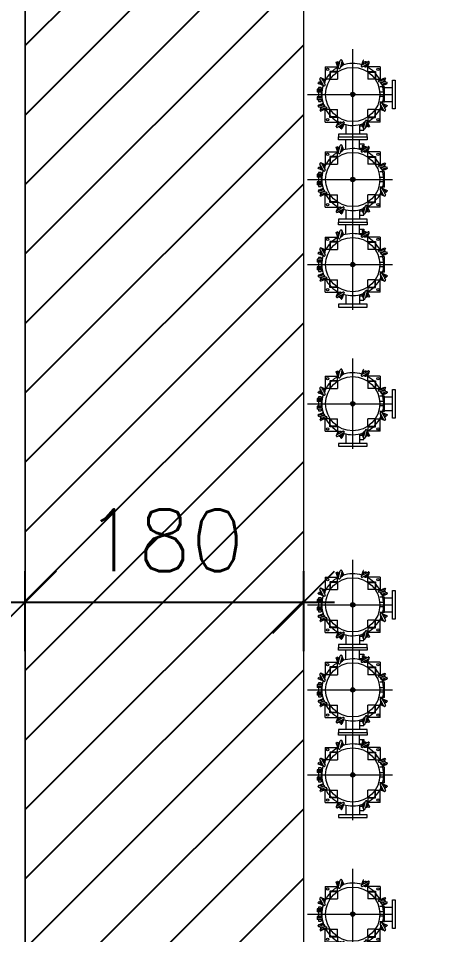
# Model space of a CAD drawing. Extents: x -3450 to 27857, y -1288 to 11880.
# Drawn here: x 24881 to 25150, y 827 to 1419 of the extents above; entities that cross this region are included whole.
import ezdxf

# ---------------------------------------------------------------- set-up
doc = ezdxf.new("R2010")
doc.units = 0
for name, color, linetype in [('188K-SM-03-F20-MECH-EQ-Y2257103$0$H-DIM', 55, 'Continuous'), ('188K-SM-03-F20-MECH-EQ-Y2257103$0$M MOVE-IN AREA', 8, 'Continuous'), ('188K-SM-03-F20-MECH-EQ-Y2257103$0$M-EQPM-AD', 5, 'Continuous'), ('188K-SM-03-F20-MECH-EQ-Y2257103$0$M-PHASE1 AREA', 252, 'Continuous')]:
    doc.layers.add(name, color=color, linetype=linetype)
doc.styles.add('188K-SM-03-F20-MECH-EQ-Y2257103$0$H-ST', font='ROMANS.shx', dxfattribs={"bigfont": 'chineset.shx'})
doc.dimstyles.new('188K-SM-03-F20-MECH-EQ-Y2257103$0$H-DIM-1-400', dxfattribs={"dimscale": 400, "dimtxt": 1, "dimasz": 1, "dimexe": 0.5, "dimexo": 0.5, "dimgap": 0.5, "dimtad": 1, "dimdec": 0, "dimdsep": 46, "dimtxsty": '188K-SM-03-F20-MECH-EQ-Y2257103$0$H-ST', "dimblk1": '188K-SM-03-F20-MECH-EQ-Y2257103$0$_Oblique', "dimblk2": '188K-SM-03-F20-MECH-EQ-Y2257103$0$_Oblique', "dimsah": 1, "dimcen": 0.09, "dimdle": 0.5, "dimclrd": 256, "dimclre": 256, "dimclrt": 256, "dimadec": 0, "dimazin": 0, "dimtfac": 1, "dimtdec": 0, "dimtmove": 2, "dimatfit": 0, "dimfxl": 0.5, "dimtolj": 1, "dimtzin": 0, "dimlwd": -1, "dimlwe": -1, "dimarcsym": 0})

# ---------------------------------------------------------------- blocks, each defined once
blk = doc.blocks.new('188K-SM-03-F20-MECH-EQ-Y2257103$0$A$C6e43f910')
at = {"lineweight": 13}
for p, q in [((-195.7, 275), (-195.7, 257)), ((-10.7, 275), (-195.7, 275)), ((-195.7, 257), (-10.7, 257)), ((-147.7, 195.2), (-147.7, 257)), ((-58.6, 195.2), (-58.6, 257)), ((-10.7, 257), (-10.7, 275)), ((-281.3, 178.2), (-281.3, 98.2)), ((-281.3, 178.2), (-201.3, 178.2)), ((-198.6, 178.3), (-210.5, 206.9)), ((-210, 208.2), (-203.5, 210.9)), ((-198.9, 202.3), (-202.2, 210.4)), ((-201.3, 148.2), (-201.3, 178.2)), ((-196.2, 173.7), (-189.8, 196.8)), ((-189.8, 196.8), (-183.3, 219.9)), ((-178.2, 193.6), (-184.7, 170.4)), ((-171.8, 216.7), (-178.2, 193.6)), ((-177.2, 223.4), (-175.3, 222.8)), ((-174.9, 222.7), (-174.9, 222.8)), ((-173.4, 221.9), (-173.6, 222.2)), ((-161.7, 193.6), (-171.6, 217.5)), ((-162.2, 192.3), (-168.4, 189.7)), ((-168.4, 189.7), (-162.2, 192.3)), ((-47.1, 180), (-48.1, 181.8)), ((-46.2, 188.6), (-25.3, 200.4)), ((-44.6, 193.6), (-32.8, 222.2)), ((-19.4, 189.9), (-40.3, 178.1)), ((-31.4, 222.8), (-25, 220.1)), ((-27.8, 210.7), (-24.4, 218.8)), ((-25.3, 200.4), (-4.4, 212.2)), ((1.5, 201.7), (-19.4, 189.9)), ((-9, 177.7), (-15.2, 180.3)), ((-15.2, 180.3), (-9, 177.7)), ((-7.7, 178.3), (2.3, 202.2)), ((-5, 148.2), (-5, 178.2)), ((75, 178.2), (-5, 178.2)), ((2.5, 210.3), (3.4, 208.5)), ((3.6, 208.3), (3.7, 208.2)), ((4.1, 206.6), (4.2, 206.9)), ((75, 178.2), (75, 98.2)), ((-251.3, 148.2), (-251.3, 98.2)), ((-201.3, 148.2), (-251.3, 148.2)), ((-248.3, 142.2), (-248.3, 98.2)), ((-201.3, 145.2), (-245.3, 145.2)), ((-201.3, 148.2), (-201.3, 145.2)), ((-190.8, 167), (-192.7, 167.5)), ((-5, 148.2), (-5, 145.2)), ((-5, 148.2), (45, 148.2)), ((-5, 145.2), (39, 145.2)), ((42, 142.2), (42, 98.2)), ((45, 148.2), (45, 98.2)), ((-325.9, 71.7), (-323.2, 78.2)), ((-296.7, 58.5), (-325.4, 70.4)), ((-313.9, 75.4), (-321.9, 78.7)), ((-303.6, 77.9), (-315.3, 98.8)), ((-313.4, 105.6), (-311.7, 106.6)), ((-311.4, 106.7), (-311.4, 106.8)), ((-309.7, 107.2), (-310.1, 107.4)), ((-281.4, 95.5), (-305.4, 105.4)), ((-304.9, 104.7), (-293.1, 83.8)), ((-291.8, 57), (-303.6, 77.9)), ((-293.1, 83.8), (-281.3, 62.9)), ((-280.9, 94.2), (-283.5, 88)), ((-283.5, 88), (-280.9, 94.2)), ((-251.3, 98.2), (-281.3, 98.2)), ((45, 98.2), (42, 98.2)), ((45, 98.2), (75, 98.2)), ((63.8, 87.7), (64.3, 89.6)), ((90.4, 75.1), (67.3, 81.5)), ((70.5, 93.1), (93.6, 86.6)), ((74.6, 94.2), (75.6, 91.6)), ((75.1, 95.5), (103.8, 107.4)), ((89.1, 59.1), (86.6, 65.3)), ((86.6, 65.3), (89.1, 59.1)), ((113.5, 68.6), (90.4, 75.1)), ((90.4, 58.5), (114.4, 68.5)), ((93.6, 86.6), (116.7, 80.2)), ((99.2, 95.7), (107.2, 99)), ((105.1, 106.8), (107.7, 100.3)), ((118.7, 70.3), (119.1, 70.4)), ((119.6, 71.8), (119.6, 71.7)), ((120.2, 74), (119.7, 72.1)), ((-283.2, 56.1), (-284.9, 55.1)), ((96.1, 34), (127.1, 34)), ((96.1, 25), (127.1, 25)), ((96.1, 24), (127.1, 24)), ((96.1, 15), (127.1, 15)), ((101.6, 34), (101.6, 45)), ((117.6, 45), (101.6, 45)), ((101.6, -15), (101.6, 15)), ((117.6, 34), (117.6, 45)), ((117.6, -15), (117.6, 15)), ((127.1, 25), (127.1, 34)), ((127.1, 15), (127.1, 24)), ((-296.7, -58.5), (-320.7, -68.5)), ((-295.4, -59.1), (-292.9, -65.3)), ((-292.9, -65.3), (-295.4, -59.1)), ((76.9, -56.1), (78.6, -55.1)), ((85.4, -57), (97.2, -77.9)), ((90.4, -58.5), (119.1, -70.4)), ((96.1, -15), (127.1, -15)), ((96.1, -24), (127.1, -24)), ((96.1, -25), (127.1, -25)), ((96.1, -34), (127.1, -34)), ((101.6, -45), (101.6, -34)), ((101.6, -45), (117.6, -45)), ((117.6, -45), (117.6, -34)), ((127.1, -24), (127.1, -15)), ((127.1, -34), (127.1, -25)), ((-326.5, -74), (-326, -72.1)), ((-325.9, -71.8), (-325.9, -71.7)), ((-325, -70.3), (-325.4, -70.4)), ((-299.9, -86.6), (-323.1, -80.2)), ((-319.8, -68.6), (-296.7, -75.1)), ((-311.4, -106.8), (-314.1, -100.3)), ((-305.5, -95.7), (-313.5, -99)), ((-281.4, -95.5), (-310.1, -107.4)), ((-276.8, -93.1), (-299.9, -86.6)), ((-296.7, -75.1), (-273.6, -81.5)), ((-251.3, -98.2), (-281.3, -98.2)), ((-281.3, -178.2), (-281.3, -98.2)), ((-270.1, -87.7), (-270.7, -89.6)), ((-251.3, -148.2), (-251.3, -98.2)), ((-248.3, -98.2), (-251.3, -98.2)), ((-248.3, -142.2), (-248.3, -98.2)), ((42, -142.2), (42, -98.2)), ((42, -98.2), (45, -98.2)), ((45, -148.2), (45, -98.2)), ((45, -98.2), (75, -98.2)), ((74.6, -94.2), (77.1, -88)), ((77.1, -88), (74.6, -94.2)), ((86.8, -83.8), (75, -62.9)), ((75, -178.2), (75, -98.2)), ((75.1, -95.5), (99.1, -105.4)), ((98.6, -104.7), (86.8, -83.8)), ((97.2, -77.9), (109, -98.8)), ((103.4, -107.2), (103.8, -107.4)), ((105.1, -106.7), (105.1, -106.8)), ((107.1, -105.6), (105.4, -106.6)), ((107.6, -75.4), (115.6, -78.7)), ((119.6, -71.7), (116.9, -78.2)), ((-201.3, -148.2), (-251.3, -148.2)), ((-201.3, -145.2), (-245.3, -145.2)), ((-201.3, -148.2), (-201.3, -145.2)), ((-201.3, -148.2), (-201.3, -178.2)), ((-197.3, -177.7), (-191.2, -180.3)), ((-191.2, -180.3), (-197.3, -177.7)), ((-28.1, -193.6), (-21.7, -170.4)), ((-10.1, -173.7), (-16.5, -196.8)), ((-15.5, -167), (-13.6, -167.5)), ((-5, -148.2), (-5, -145.2)), ((-5, -145.2), (39, -145.2)), ((-5, -148.2), (45, -148.2)), ((-5, -148.2), (-5, -178.2)), ((-281.3, -178.2), (-201.3, -178.2)), ((-210.4, -206.6), (-210.5, -206.9)), ((-209.9, -208.3), (-210, -208.2)), ((-208.8, -210.3), (-209.7, -208.5)), ((-198.6, -178.3), (-208.6, -202.2)), ((-207.8, -201.7), (-186.9, -189.9)), ((-181, -200.4), (-202, -212.2)), ((-186.9, -189.9), (-166, -178.1)), ((-160.1, -188.6), (-181, -200.4)), ((-161.7, -193.6), (-173.6, -222.2)), ((-166.1, -210.7), (-169.4, -218.8)), ((-162.4, -222.8), (-168.9, -220.1)), ((-159.2, -180), (-158.2, -181.8)), ((-147.7, -195.2), (-147.7, -257)), ((-58.6, -195.2), (-58.6, -257)), ((-44.6, -193.6), (-34.7, -217.5)), ((-44.1, -192.3), (-37.9, -189.7)), ((-37.9, -189.7), (-44.1, -192.3)), ((-34.5, -216.7), (-28.1, -193.6)), ((-32.9, -221.9), (-32.8, -222.2)), ((-31.4, -222.7), (-31.4, -222.8)), ((-29.1, -223.4), (-31.1, -222.8)), ((-16.5, -196.8), (-23, -219.9)), ((-7.7, -178.3), (4.2, -206.9)), ((-7.4, -202.3), (-4.1, -210.4)), ((75, -178.2), (-5, -178.2)), ((3.7, -208.2), (-2.8, -210.9)), ((-195.7, -275), (-195.7, -257)), ((-195.7, -257), (-10.7, -257)), ((-10.7, -275), (-195.7, -275)), ((-10.7, -257), (-10.7, -275))]:
    blk.add_line(p, q, dxfattribs=at)
at = {"lineweight": 13, "ltscale": 20}
for p, q in [((-103.2, 291.9), (-103.2, -291.9)), ((188.7, 0), (-361.1, 0))]:
    blk.add_line(p, q, dxfattribs=at)
at = {"lineweight": 13, "ltscale": 5}
for p, q in [((-147.7, 230), (-175.7, 230)), ((-175.7, 230), (-175.7, 202)), ((-147.7, 202), (-175.7, 202)), ((-201.3, 145.2), (-201.3, 98.2)), ((-5, 145.2), (-5, 98.2)), ((-248.3, 98.2), (-201.3, 98.2)), ((42, 98.2), (-5, 98.2)), ((-308.4, 50), (-278.4, 50)), ((-308.4, 50), (-308.4, -50)), ((-303.4, 14), (-277.8, 14)), ((-303.4, 14), (-303.4, -14)), ((-308.4, -50), (-278.4, -50)), ((-303.4, -14), (-277.8, -14)), ((-248.3, -98.2), (-201.3, -98.2)), ((-201.3, -145.2), (-201.3, -98.2)), ((-5, -145.2), (-5, -98.2)), ((42, -98.2), (-5, -98.2)), ((-147.7, -202), (-175.7, -202)), ((-175.7, -230), (-175.7, -202)), ((-147.7, -230), (-175.7, -230))]:
    blk.add_line(p, q, dxfattribs=at)
at = {"lineweight": 13}
for centre, radius in [((-103.2, 0), 175.3), ((-265.8, 162.6), 7.5), ((59.5, 162.6), 7.5), ((-103.2, 0), 14), ((-103.2, 0), 10), ((-265.8, -162.6), 7.5), ((59.5, -162.6), 7.5)]:
    blk.add_circle(centre, radius, dxfattribs=at)
for centre, radius, start, end in [((-103.2, 0), 200.2, 117.30895, 154.0735), ((-209.6, 207.3), 1, 112.5, 202.5), ((-203.1, 210), 1, 22.5, 112.5), ((-184, 195.2), 16.5, 95.75756, 233.11018), ((-184, 195.2), 14.5, 98.8772, 229.99053), ((-178.5, 218.6), 5, 74.43387, 164.43387), ((-184, 195.2), 16.5, 275.75756, 53.11018), ((-184, 195.2), 14.5, 278.8772, 49.99053), ((-176.6, 218), 5, 344.43387, 74.43387), ((-174.5, 221.8), 1, 22.5, 112.5), ((-103.2, 0), 200.2, 72.30895, 109.0735), ((-162.6, 193.2), 1, 292.5, 22.5), ((-43.7, 184.2), 5, 119.43387, 209.43387), ((-42.7, 182.5), 5, 209.43387, 299.43387), ((-22.3, 195.2), 16.5, 50.75756, 188.11018), ((-22.3, 195.2), 14.5, 53.8772, 184.99053), ((-31.8, 221.8), 1, 67.5, 157.5), ((-22.3, 195.2), 16.5, 230.75756, 8.11018), ((-22.3, 195.2), 14.5, 233.8772, 4.99053), ((-25.4, 219.2), 1, 337.5, 67.5), ((-103.2, 0), 200.2, 27.30895, 64.0735), ((-8.6, 178.7), 1, 247.5, 337.5), ((-1.9, 207.8), 5, 29.43387, 119.43387), ((-0.9, 206.1), 5, 299.43387, 29.43387), ((3.3, 207.3), 1, 337.5, 67.5), ((-245.3, 142.2), 3, 90, 180), ((-191.4, 172.3), 5, 164.43387, 254.43387), ((-189.5, 171.8), 5, 254.43387, 344.43387), ((39, 142.2), 3, 0, 90), ((-325, 71.3), 1, 157.5, 247.5), ((-322.3, 77.8), 1, 67.5, 157.5), ((-311, 101.3), 5, 119.43387, 209.43387), ((-298.3, 80.8), 16.5, 140.75756, 278.11018), ((-298.3, 80.8), 14.5, 143.8772, 274.99053), ((-309.2, 102.2), 5, 29.43387, 119.43387), ((-310.5, 106.4), 1, 67.5, 157.5), ((-103.2, 0), 200.2, 162.30895, 199.0735), ((-298.3, 80.8), 16.5, 320.75756, 98.11018), ((-298.3, 80.8), 14.5, 323.8772, 94.99053), ((-285.7, 60.4), 5, 299.43387, 29.43387), ((-281.8, 94.6), 1, 337.5, 67.5), ((68.6, 86.3), 5, 164.43387, 254.43387), ((69.2, 88.2), 5, 74.43387, 164.43387), ((75.5, 94.6), 1, 112.5, 202.5), ((92, 80.8), 16.5, 185.75756, 323.11018), ((92, 80.8), 14.5, 188.8772, 319.99053), ((92, 80.8), 16.5, 5.75756, 143.11018), ((92, 80.8), 14.5, 8.8772, 139.99053), ((-103.2, 0), 200.2, 342.30895, 19.0735), ((104.1, 106.4), 1, 22.5, 112.5), ((106.8, 100), 1, 292.5, 22.5), ((114.9, 73.4), 5, 254.43387, 344.43387), ((115.4, 75.4), 5, 344.43387, 74.43387), ((118.7, 71.3), 1, 292.5, 22.5), ((-287.4, 59.4), 5, 209.43387, 299.43387), ((90, 59.5), 1, 202.5, 292.5), ((-296.4, -59.5), 1, 22.5, 112.5), ((79.3, -60.4), 5, 119.43387, 209.43387), ((81.1, -59.4), 5, 29.43387, 119.43387), ((-321.7, -75.4), 5, 164.43387, 254.43387), ((-321.2, -73.4), 5, 74.43387, 164.43387), ((-325, -71.3), 1, 112.5, 202.5), ((-298.3, -80.8), 16.5, 185.75756, 323.11018), ((-313.1, -100), 1, 112.5, 202.5), ((-298.3, -80.8), 14.5, 188.8772, 319.99053), ((-298.3, -80.8), 16.5, 5.75756, 143.11018), ((-310.5, -106.4), 1, 202.5, 292.5), ((-298.3, -80.8), 14.5, 8.8772, 139.99053), ((-103.2, 0), 200.2, 207.30895, 244.0735), ((-275.5, -88.2), 5, 254.43387, 344.43387), ((-274.9, -86.3), 5, 344.43387, 74.43387), ((-103.2, 0), 200.2, 297.30895, 334.0735), ((75.5, -94.6), 1, 157.5, 247.5), ((92, -80.8), 16.5, 140.75756, 278.11018), ((92, -80.8), 14.5, 143.8772, 274.99053), ((92, -80.8), 16.5, 320.75756, 98.11018), ((92, -80.8), 14.5, 323.8772, 94.99053), ((102.9, -102.2), 5, 209.43387, 299.43387), ((104.1, -106.4), 1, 247.5, 337.5), ((104.7, -101.3), 5, 299.43387, 29.43387), ((116, -77.8), 1, 247.5, 337.5), ((118.7, -71.3), 1, 337.5, 67.5), ((-245.3, -142.2), 3, 180, 270), ((-197.7, -178.7), 1, 67.5, 157.5), ((-163.6, -182.5), 5, 29.43387, 119.43387), ((-16.8, -171.8), 5, 74.43387, 164.43387), ((-14.9, -172.3), 5, 344.43387, 74.43387), ((39, -142.2), 3, 270, 0), ((-209.6, -207.3), 1, 157.5, 247.5), ((-205.4, -206.1), 5, 119.43387, 209.43387), ((-204.4, -207.8), 5, 209.43387, 299.43387), ((-184, -195.2), 16.5, 50.75756, 188.11018), ((-184, -195.2), 14.5, 53.8772, 184.99053), ((-184, -195.2), 16.5, 230.75756, 8.11018), ((-184, -195.2), 14.5, 233.8772, 4.99053), ((-174.5, -221.8), 1, 247.5, 337.5), ((-168.5, -219.2), 1, 157.5, 247.5), ((-103.2, 0), 200.2, 252.30895, 289.0735), ((-162.6, -184.2), 5, 299.43387, 29.43387), ((-43.7, -193.2), 1, 112.5, 202.5), ((-22.3, -195.2), 16.5, 95.75756, 233.11018), ((-22.3, -195.2), 14.5, 98.8772, 229.99053), ((-29.7, -218), 5, 164.43387, 254.43387), ((-31.8, -221.8), 1, 202.5, 292.5), ((-27.8, -218.6), 5, 254.43387, 344.43387), ((-22.3, -195.2), 16.5, 275.75756, 53.11018), ((-22.3, -195.2), 14.5, 278.8772, 49.99053), ((-3.2, -210), 1, 202.5, 292.5), ((3.3, -207.3), 1, 292.5, 22.5)]:
    blk.add_arc(centre, radius, start, end, dxfattribs=at)
blk = doc.blocks.new('188K-SM-03-F20-MECH-EQ-Y2257103$0$A$C027138c3')
at = {"lineweight": 13, "ltscale": 20}
for p, q in [((0, -291.9), (0, 291.9)), ((-291.9, 0), (257.9, 0))]:
    blk.add_line(p, q, dxfattribs=at)
at = {"lineweight": 13}
for p, q in [((-178.2, 178.2), (-178.2, 98.2)), ((-178.2, 178.2), (-98.2, 178.2)), ((-95.5, 178.3), (-107.4, 206.9)), ((-106.8, 208.2), (-100.3, 210.9)), ((-95.7, 202.3), (-99, 210.4)), ((-98.2, 148.2), (-98.2, 178.2)), ((-93.1, 173.7), (-86.6, 196.8)), ((-86.6, 196.8), (-80.2, 219.9)), ((-75.1, 193.6), (-81.5, 170.4)), ((-68.6, 216.7), (-75.1, 193.6)), ((-74, 223.4), (-72.1, 222.8)), ((-71.8, 222.7), (-71.7, 222.8)), ((-70.3, 221.9), (-70.4, 222.2)), ((-58.5, 193.6), (-68.5, 217.5)), ((-59.1, 192.3), (-65.3, 189.7)), ((-65.3, 189.7), (-59.1, 192.3)), ((56.1, 180), (55.1, 181.8)), ((57, 188.6), (77.9, 200.4)), ((58.5, 193.6), (70.4, 222.2)), ((83.8, 189.9), (62.9, 178.1)), ((77.9, 200.4), (98.8, 212.2)), ((104.7, 201.7), (83.8, 189.9)), ((94.2, 177.7), (88, 180.3)), ((88, 180.3), (94.2, 177.7)), ((95.5, 178.3), (105.4, 202.2)), ((98.2, 148.2), (98.2, 178.2)), ((178.2, 178.2), (98.2, 178.2)), ((105.6, 210.3), (106.6, 208.5)), ((106.7, 208.3), (106.8, 208.2)), ((107.2, 206.6), (107.4, 206.9)), ((178.2, 178.2), (178.2, 98.2)), ((-148.2, 148.2), (-148.2, 98.2)), ((-98.2, 148.2), (-148.2, 148.2)), ((-145.2, 142.2), (-145.2, 98.2)), ((-98.2, 145.2), (-142.2, 145.2)), ((-98.2, 148.2), (-98.2, 145.2)), ((-87.7, 167), (-89.6, 167.5)), ((98.2, 148.2), (98.2, 145.2)), ((98.2, 148.2), (148.2, 148.2)), ((98.2, 145.2), (142.2, 145.2)), ((145.2, 142.2), (145.2, 98.2)), ((148.2, 148.2), (148.2, 98.2)), ((-222.8, 71.7), (-220.1, 78.2)), ((-193.6, 58.5), (-222.2, 70.4)), ((-210.7, 75.4), (-218.8, 78.7)), ((-200.4, 77.9), (-212.2, 98.8)), ((-210.3, 105.6), (-208.5, 106.6)), ((-208.3, 106.7), (-208.2, 106.8)), ((-206.6, 107.2), (-206.9, 107.4)), ((-178.3, 95.5), (-202.2, 105.4)), ((-201.7, 104.7), (-189.9, 83.8)), ((-188.6, 57), (-200.4, 77.9)), ((-189.9, 83.8), (-178.1, 62.9)), ((-177.7, 94.2), (-180.3, 88)), ((-180.3, 88), (-177.7, 94.2)), ((-148.2, 98.2), (-178.2, 98.2)), ((-145.2, 98.2), (-148.2, 98.2)), ((145.2, 98.2), (148.2, 98.2)), ((148.2, 98.2), (178.2, 98.2)), ((167, 87.7), (167.5, 89.6)), ((193.6, 75.1), (170.4, 81.5)), ((173.7, 93.1), (196.8, 86.6)), ((178.3, 95.5), (206.9, 107.4)), ((192.3, 59.1), (189.7, 65.3)), ((189.7, 65.3), (192.3, 59.1)), ((216.7, 68.6), (193.6, 75.1)), ((193.6, 58.5), (217.5, 68.5)), ((196.8, 86.6), (219.9, 80.2)), ((202.3, 95.7), (210.4, 99)), ((208.2, 106.8), (210.9, 100.3)), ((221.9, 70.3), (222.2, 70.4)), ((222.7, 71.8), (222.8, 71.7)), ((223.4, 74), (222.8, 72.1)), ((257, 92.5), (275, 92.5)), ((257, -92.5), (257, 92.5)), ((275, 92.5), (275, -92.5)), ((-230.2, 34), (-230.2, 25)), ((-199.2, 34), (-230.2, 34)), ((-199.2, 25), (-230.2, 25)), ((-230.2, 24), (-230.2, 15)), ((-199.2, 24), (-230.2, 24)), ((-199.2, 15), (-230.2, 15)), ((-204.8, 45), (-220.8, 45)), ((-220.8, 45), (-220.8, 34)), ((-220.8, 15), (-220.8, -15)), ((-204.8, 45), (-204.8, 34)), ((-204.8, 15), (-204.8, -15)), ((-180, 56.1), (-181.8, 55.1)), ((195.2, 44.6), (257, 44.6)), ((-230.2, -15), (-230.2, -24)), ((-199.2, -15), (-230.2, -15)), ((-199.2, -24), (-230.2, -24)), ((-230.2, -25), (-230.2, -34)), ((-199.2, -25), (-230.2, -25)), ((-199.2, -34), (-230.2, -34)), ((-220.8, -34), (-220.8, -45)), ((-220.8, -45), (-204.8, -45)), ((-193.6, -58.5), (-217.5, -68.5)), ((-204.8, -34), (-204.8, -45)), ((-192.3, -59.1), (-189.7, -65.3)), ((-189.7, -65.3), (-192.3, -59.1)), ((180, -56.1), (181.8, -55.1)), ((188.6, -57), (200.4, -77.9)), ((193.6, -58.5), (222.2, -70.4)), ((195.2, -44.5), (257, -44.5)), ((-223.4, -74), (-222.8, -72.1)), ((-222.7, -71.8), (-222.8, -71.7)), ((-221.9, -70.3), (-222.2, -70.4)), ((-196.8, -86.6), (-219.9, -80.2)), ((-216.7, -68.6), (-193.6, -75.1)), ((-208.2, -106.8), (-210.9, -100.3)), ((-202.3, -95.7), (-210.4, -99)), ((-178.3, -95.5), (-206.9, -107.4)), ((-173.7, -93.1), (-196.8, -86.6)), ((-193.6, -75.1), (-170.4, -81.5)), ((-177.7, -94.2), (-178.8, -91.6)), ((-148.2, -98.2), (-178.2, -98.2)), ((-178.2, -178.2), (-178.2, -98.2)), ((-167, -87.7), (-167.5, -89.6)), ((-148.2, -148.2), (-148.2, -98.2)), ((-148.2, -98.2), (-145.2, -98.2)), ((-145.2, -142.2), (-145.2, -98.2)), ((145.2, -142.2), (145.2, -98.2)), ((148.2, -148.2), (148.2, -98.2)), ((148.2, -98.2), (178.2, -98.2)), ((177.7, -94.2), (180.3, -88)), ((180.3, -88), (177.7, -94.2)), ((189.9, -83.8), (178.1, -62.9)), ((178.2, -178.2), (178.2, -98.2)), ((178.3, -95.5), (202.2, -105.4)), ((201.7, -104.7), (189.9, -83.8)), ((200.4, -77.9), (212.2, -98.8)), ((206.6, -107.2), (206.9, -107.4)), ((208.3, -106.7), (208.2, -106.8)), ((210.3, -105.6), (208.5, -106.6)), ((210.7, -75.4), (218.8, -78.7)), ((222.8, -71.7), (220.1, -78.2)), ((275, -92.5), (257, -92.5)), ((-98.2, -148.2), (-148.2, -148.2)), ((-98.2, -145.2), (-142.2, -145.2)), ((-98.2, -148.2), (-98.2, -145.2)), ((-98.2, -148.2), (-98.2, -178.2)), ((-94.2, -177.7), (-88, -180.3)), ((-88, -180.3), (-94.2, -177.7)), ((75.1, -193.6), (81.5, -170.4)), ((93.1, -173.7), (86.6, -196.8)), ((87.7, -167), (89.6, -167.5)), ((98.2, -148.2), (98.2, -145.2)), ((98.2, -145.2), (142.2, -145.2)), ((98.2, -148.2), (148.2, -148.2)), ((98.2, -148.2), (98.2, -178.2)), ((-178.2, -178.2), (-98.2, -178.2)), ((-107.2, -206.6), (-107.4, -206.9)), ((-106.7, -208.3), (-106.8, -208.2)), ((-105.6, -210.3), (-106.6, -208.5)), ((-95.5, -178.3), (-105.4, -202.2)), ((-104.7, -201.7), (-83.8, -189.9)), ((-77.9, -200.4), (-98.8, -212.2)), ((-83.8, -189.9), (-62.9, -178.1)), ((-75.4, -210.7), (-78.7, -218.8)), ((-71.7, -222.8), (-78.2, -220.1)), ((-57, -188.6), (-77.9, -200.4)), ((-58.5, -193.6), (-70.4, -222.2)), ((-56.1, -180), (-55.1, -181.8)), ((-44.6, -195.2), (-44.6, -257)), ((44.5, -195.2), (44.5, -257)), ((58.5, -193.6), (68.5, -217.5)), ((59.1, -192.3), (65.3, -189.7)), ((65.3, -189.7), (59.1, -192.3)), ((68.6, -216.7), (75.1, -193.6)), ((70.3, -221.9), (70.4, -222.2)), ((71.8, -222.7), (71.7, -222.8)), ((74, -223.4), (72.1, -222.8)), ((86.6, -196.8), (80.2, -219.9)), ((95.5, -178.3), (107.4, -206.9)), ((95.7, -202.3), (99, -210.4)), ((178.2, -178.2), (98.2, -178.2)), ((106.8, -208.2), (100.3, -210.9)), ((-92.5, -257), (-92.5, -275)), ((92.5, -257), (-92.5, -257)), ((-92.5, -275), (92.5, -275)), ((92.5, -275), (92.5, -257))]:
    blk.add_line(p, q, dxfattribs=at)
at = {"lineweight": 13, "ltscale": 5}
for p, q in [((-98.2, 145.2), (-98.2, 98.2)), ((98.2, 145.2), (98.2, 98.2)), ((-145.2, 98.2), (-98.2, 98.2)), ((145.2, 98.2), (98.2, 98.2)), ((200.2, 14), (174.7, 14)), ((205.2, 50), (175.2, 50)), ((200.2, -14), (200.2, 14)), ((205.2, -50), (205.2, 50)), ((200.2, -14), (174.7, -14)), ((205.2, -50), (175.2, -50)), ((-145.2, -98.2), (-98.2, -98.2)), ((-98.2, -145.2), (-98.2, -98.2)), ((98.2, -145.2), (98.2, -98.2)), ((145.2, -98.2), (98.2, -98.2)), ((44.5, -202), (72.5, -202)), ((44.5, -230), (72.5, -230)), ((72.5, -230), (72.5, -202))]:
    blk.add_line(p, q, dxfattribs=at)
at = {"lineweight": 13}
for centre, radius in [((0, 0), 175.3), ((-162.6, 162.6), 7.5), ((162.6, 162.6), 7.5), ((0, 0), 14), ((0, 0), 10), ((-162.6, -162.6), 7.5), ((162.6, -162.6), 7.5)]:
    blk.add_circle(centre, radius, dxfattribs=at)
for centre, radius, start, end in [((0, 0), 200.2, 117.30895, 154.0735), ((-106.4, 207.3), 1, 112.5, 202.5), ((-100, 210), 1, 22.5, 112.5), ((-80.8, 195.2), 16.5, 95.75756, 233.11018), ((-80.8, 195.2), 14.5, 98.8772, 229.99053), ((-75.4, 218.6), 5, 74.43387, 164.43387), ((-80.8, 195.2), 16.5, 275.75756, 53.11018), ((-80.8, 195.2), 14.5, 278.8772, 49.99053), ((-73.4, 218), 5, 344.43387, 74.43387), ((-71.3, 221.8), 1, 22.5, 112.5), ((0, 0), 200.2, 72.30895, 109.0735), ((-59.5, 193.2), 1, 292.5, 22.5), ((59.4, 184.2), 5, 119.43387, 209.43387), ((60.4, 182.5), 5, 209.43387, 299.43387), ((80.8, 195.2), 16.5, 50.75756, 188.11018), ((80.8, 195.2), 14.5, 53.8772, 184.99053), ((71.3, 221.8), 1, 67.5, 157.5), ((80.8, 195.2), 16.5, 230.75756, 8.11018), ((80.8, 195.2), 14.5, 233.8772, 4.99053), ((0, 0), 200.2, 27.30895, 64.0735), ((94.6, 178.7), 1, 247.5, 337.5), ((101.3, 207.8), 5, 29.43387, 119.43387), ((102.2, 206.1), 5, 299.43387, 29.43387), ((106.4, 207.3), 1, 337.5, 67.5), ((-142.2, 142.2), 3, 90, 180), ((-88.2, 172.3), 5, 164.43387, 254.43387), ((-86.3, 171.8), 5, 254.43387, 344.43387), ((142.2, 142.2), 3, 0, 90), ((-221.8, 71.3), 1, 157.5, 247.5), ((-219.2, 77.8), 1, 67.5, 157.5), ((-207.8, 101.3), 5, 119.43387, 209.43387), ((-195.2, 80.8), 16.5, 140.75756, 278.11018), ((-195.2, 80.8), 14.5, 143.8772, 274.99053), ((-206.1, 102.2), 5, 29.43387, 119.43387), ((-207.3, 106.4), 1, 67.5, 157.5), ((0, 0), 200.2, 162.30895, 199.0735), ((-195.2, 80.8), 16.5, 320.75756, 98.11018), ((-195.2, 80.8), 14.5, 323.8772, 94.99053), ((-182.5, 60.4), 5, 299.43387, 29.43387), ((-178.7, 94.6), 1, 337.5, 67.5), ((171.8, 86.3), 5, 164.43387, 254.43387), ((172.3, 88.2), 5, 74.43387, 164.43387), ((195.2, 80.8), 16.5, 185.75756, 323.11018), ((195.2, 80.8), 14.5, 188.8772, 319.99053), ((195.2, 80.8), 16.5, 5.75756, 143.11018), ((195.2, 80.8), 14.5, 8.8772, 139.99053), ((0, 0), 200.2, 342.30895, 19.0735), ((207.3, 106.4), 1, 22.5, 112.5), ((210, 100), 1, 292.5, 22.5), ((218, 73.4), 5, 254.43387, 344.43387), ((218.6, 75.4), 5, 344.43387, 74.43387), ((221.8, 71.3), 1, 292.5, 22.5), ((-184.2, 59.4), 5, 209.43387, 299.43387), ((193.2, 59.5), 1, 202.5, 292.5), ((-193.2, -59.5), 1, 22.5, 112.5), ((182.5, -60.4), 5, 119.43387, 209.43387), ((184.2, -59.4), 5, 29.43387, 119.43387), ((-218.6, -75.4), 5, 164.43387, 254.43387), ((-218, -73.4), 5, 74.43387, 164.43387), ((-221.8, -71.3), 1, 112.5, 202.5), ((-195.2, -80.8), 16.5, 185.75756, 323.11018), ((-210, -100), 1, 112.5, 202.5), ((-195.2, -80.8), 14.5, 188.8772, 319.99053), ((-195.2, -80.8), 16.5, 5.75756, 143.11018), ((-207.3, -106.4), 1, 202.5, 292.5), ((-195.2, -80.8), 14.5, 8.8772, 139.99053), ((-178.7, -94.6), 1, 292.5, 22.5), ((0, 0), 200.2, 207.30895, 244.0735), ((-172.3, -88.2), 5, 254.43387, 344.43387), ((-171.8, -86.3), 5, 344.43387, 74.43387), ((0, 0), 200.2, 297.30895, 334.0735), ((178.7, -94.6), 1, 157.5, 247.5), ((195.2, -80.8), 16.5, 140.75756, 278.11018), ((195.2, -80.8), 14.5, 143.8772, 274.99053), ((195.2, -80.8), 16.5, 320.75756, 98.11018), ((195.2, -80.8), 14.5, 323.8772, 94.99053), ((206.1, -102.2), 5, 209.43387, 299.43387), ((207.3, -106.4), 1, 247.5, 337.5), ((207.8, -101.3), 5, 299.43387, 29.43387), ((219.2, -77.8), 1, 247.5, 337.5), ((221.8, -71.3), 1, 337.5, 67.5), ((-142.2, -142.2), 3, 180, 270), ((-94.6, -178.7), 1, 67.5, 157.5), ((-60.4, -182.5), 5, 29.43387, 119.43387), ((86.3, -171.8), 5, 74.43387, 164.43387), ((88.2, -172.3), 5, 344.43387, 74.43387), ((142.2, -142.2), 3, 270, 0), ((-106.4, -207.3), 1, 157.5, 247.5), ((-102.2, -206.1), 5, 119.43387, 209.43387), ((-101.3, -207.8), 5, 209.43387, 299.43387), ((-80.8, -195.2), 16.5, 50.75756, 188.11018), ((-80.8, -195.2), 14.5, 53.8772, 184.99053), ((-80.8, -195.2), 16.5, 230.75756, 8.11018), ((-80.8, -195.2), 14.5, 233.8772, 4.99053), ((-77.8, -219.2), 1, 157.5, 247.5), ((-71.3, -221.8), 1, 247.5, 337.5), ((0, 0), 200.2, 252.30895, 289.0735), ((-59.4, -184.2), 5, 299.43387, 29.43387), ((59.5, -193.2), 1, 112.5, 202.5), ((80.8, -195.2), 16.5, 95.75756, 233.11018), ((80.8, -195.2), 14.5, 98.8772, 229.99053), ((73.4, -218), 5, 164.43387, 254.43387), ((71.3, -221.8), 1, 202.5, 292.5), ((75.4, -218.6), 5, 254.43387, 344.43387), ((80.8, -195.2), 16.5, 275.75756, 53.11018), ((80.8, -195.2), 14.5, 278.8772, 49.99053), ((100, -210), 1, 202.5, 292.5), ((106.4, -207.3), 1, 292.5, 22.5)]:
    blk.add_arc(centre, radius, start, end, dxfattribs=at)
blk = doc.blocks.new('188K-SM-03-F20-MECH-EQ-Y2257103$0$_Oblique')
at = {"color": 0, "linetype": 'ByBlock', "lineweight": -2}
blk.add_line((-0.5, -0.5), (0.5, 0.5), dxfattribs=at)
blk = doc.blocks.new('*D287')
at = {"layer": '188K-SM-03-F20-MECH-EQ-Y2257103$0$H-DIM', "transparency": 16777216}
for p, q in [((24885, 1010), (24885, 1061.77)), ((25065, 1010), (25065, 1061.77)), ((24865, 1041.77), (25085, 1041.77))]:
    blk.add_line(p, q, dxfattribs=at)
at = {"layer": 'DefPoints', "color": 0, "transparency": 16777216}
for p in [(25065, 1041.77), (24885, 990), (25065, 990)]:
    blk.add_point(p, dxfattribs=at)
at = {"layer": '188K-SM-03-F20-MECH-EQ-Y2257103$0$H-DIM', "transparency": 16777216, "xscale": 40, "yscale": 40, "zscale": 40, "rotation": 180}
blk.add_blockref('188K-SM-03-F20-MECH-EQ-Y2257103$0$_Oblique', (24885, 1041.77), dxfattribs=at)
at = {"layer": '188K-SM-03-F20-MECH-EQ-Y2257103$0$H-DIM', "transparency": 16777216, "xscale": 40, "yscale": 40, "zscale": 40}
blk.add_blockref('188K-SM-03-F20-MECH-EQ-Y2257103$0$_Oblique', (25065, 1041.77), dxfattribs=at)
at = {"layer": '188K-SM-03-F20-MECH-EQ-Y2257103$0$H-DIM', "transparency": 16777216, "insert": (24975, 1081.77), "char_height": 40, "attachment_point": 5, "style": '188K-SM-03-F20-MECH-EQ-Y2257103$0$H-ST'}
blk.add_mtext('\\A1;180', dxfattribs=at)
blk = doc.blocks.new('188K-SM-03-F20-MECH-EQ-Y2257103')
at = {"layer": '188K-SM-03-F20-MECH-EQ-Y2257103$0$M MOVE-IN AREA'}
h = blk.add_hatch(dxfattribs=at)
h.set_pattern_fill('ANSI31', color=256, scale=10)
h.paths.add_polyline_path([(25605, 1795), (25605, 45), (25355, 45), (25355, 1585), (25065, 1585), (25065, 185), (24885, 185), (24885, 1795)])
h.paths.add_polyline_path([(25279.924, 1628.571), (25279.924, 1751.429), (25219.924, 1751.429), (25219.924, 1628.571)], flags=24)
h.paths.add_polyline_path([(25418.571, 967.637), (25541.429, 967.637), (25541.429, 1027.637), (25418.571, 1027.637)], flags=24)
h.paths.add_polyline_path([(24916.429, 1051.775), (25033.571, 1051.775), (25033.571, 1111.775), (24916.429, 1111.775)], flags=24)
at = {"layer": '188K-SM-03-F20-MECH-EQ-Y2257103$0$M MOVE-IN AREA', "const_width": 1}
blk.add_lwpolyline([(25605, 1795), (25605, 45), (25355, 45), (25355, 1585), (25065, 1585), (25065, 185), (24885, 185), (24885, 1795)], close=True, dxfattribs=at)
at = {"layer": '188K-SM-03-F20-MECH-EQ-Y2257103$0$M-EQPM-AD', "lineweight": 0, "ltscale": 0.1, "xscale": 0.1, "yscale": 0.1, "zscale": 0.1}
for p in [(25096.7, 1040.036), (25096.7, 840.036)]:
    blk.add_blockref('188K-SM-03-F20-MECH-EQ-Y2257103$0$A$C027138c3', p, dxfattribs=at)
at = {"layer": '188K-SM-03-F20-MECH-EQ-Y2257103$0$M-EQPM-AD', "lineweight": 0, "ltscale": 0.1, "xscale": 0.1, "yscale": 0.1, "zscale": 0.1, "rotation": 180}
for p in [(25086.384, 985.036), (25086.384, 930.036)]:
    blk.add_blockref('188K-SM-03-F20-MECH-EQ-Y2257103$0$A$C6e43f910', p, dxfattribs=at)
at = {"layer": '188K-SM-03-F20-MECH-EQ-Y2257103$0$M-PHASE1 AREA', "lineweight": 0, "ltscale": 0.1, "xscale": 0.1, "yscale": 0.1, "zscale": 0.1}
for p in [(25096.7, 1370.036), (25096.7, 1170.036)]:
    blk.add_blockref('188K-SM-03-F20-MECH-EQ-Y2257103$0$A$C027138c3', p, dxfattribs=at)
at = {"layer": '188K-SM-03-F20-MECH-EQ-Y2257103$0$M-PHASE1 AREA', "lineweight": 0, "ltscale": 0.1, "xscale": 0.1, "yscale": 0.1, "zscale": 0.1, "rotation": 180}
for p in [(25086.384, 1315.036), (25086.384, 1260.036)]:
    blk.add_blockref('188K-SM-03-F20-MECH-EQ-Y2257103$0$A$C6e43f910', p, dxfattribs=at)
at = {"layer": '188K-SM-03-F20-MECH-EQ-Y2257103$0$H-DIM'}
dim = blk.add_linear_dim(base=(25065, 1041.775), p1=(24885, 990), p2=(25065, 990), dimstyle='188K-SM-03-F20-MECH-EQ-Y2257103$0$H-DIM-1-400', override={"dimscale": 40}, dxfattribs=at)
dim.commit()
dim.dimension.update_dxf_attribs({"geometry": '*D287', "text_midpoint": (24975, 1081.775)})

msp = doc.modelspace()

# ---------------------------------------------------------------- block references
msp.add_blockref('188K-SM-03-F20-MECH-EQ-Y2257103', (0, 0))

doc.saveas('drawing.dxf')
